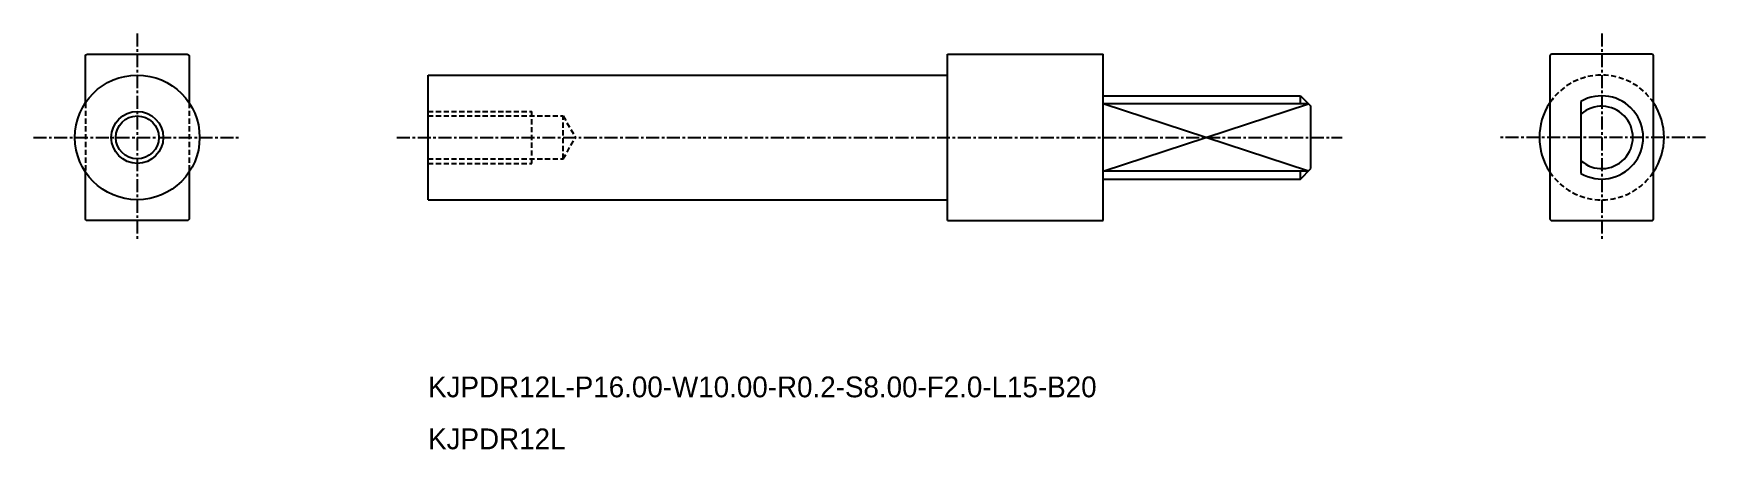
# Model space of a CAD drawing. Extents: x -2354 to -2193, y -882 to -842.
import ezdxf

# ---------------------------------------------------------------- set-up
doc = ezdxf.new("R2010")
doc.units = 0
doc.linetypes.add('CENTER', pattern=[2, 1.25, -0.25, 0.25, -0.25])
doc.linetypes.add('DASHED', pattern=[0.75, 0.5, -0.25])
doc.layers.get('0').update_dxf_attribs({"linetype": 'CONTINUOUS'})
doc.layers.add('CENTER', color=1, linetype='CENTER')

msp = doc.modelspace()

# ---------------------------------------------------------------- linework, layer by layer
at = {"color": 7, "linetype": 'CONTINUOUS'}
for p, q in [((-2266.43, -844.26), (-2251.43, -844.26)), ((-2266.43, -860.26), (-2266.43, -844.26)), ((-2251.43, -860.26), (-2251.43, -844.26)), ((-2316.43, -846.26), (-2266.43, -846.26)), ((-2316.43, -858.26), (-2316.43, -846.26)), ((-2251.43, -848.26), (-2232.43, -848.26)), ((-2232.43, -848.26), (-2231.43, -849.26)), ((-2232.43, -849.02), (-2232.43, -848.26)), ((-2231.67, -849.02), (-2251.43, -849.02)), ((-2231.43, -855.26), (-2231.43, -849.26)), ((-2205.43, -848.79), (-2205.43, -855.72)), ((-2231.67, -855.49), (-2251.43, -855.49)), ((-2251.43, -856.26), (-2232.43, -856.26)), ((-2232.43, -856.26), (-2231.43, -855.26)), ((-2232.43, -856.26), (-2232.43, -855.49)), ((-2316.43, -858.26), (-2266.43, -858.26)), ((-2266.43, -860.26), (-2251.43, -860.26))]:
    msp.add_line(p, q, dxfattribs=at)
at = {"color": 3, "linetype": 'DASHED'}
for p, q in [((-2349.43, -848.94), (-2349.43, -855.57)), ((-2339.43, -848.94), (-2339.43, -855.57)), ((-2316.43, -849.76), (-2306.43, -849.76)), ((-2306.43, -854.76), (-2306.43, -849.76)), ((-2316.43, -850.19), (-2303.43, -850.19)), ((-2303.43, -850.19), (-2302.24, -852.26)), ((-2303.43, -854.32), (-2303.43, -850.19)), ((-2303.43, -854.32), (-2302.24, -852.26)), ((-2316.43, -854.32), (-2303.43, -854.32)), ((-2316.43, -854.76), (-2306.43, -854.76))]:
    msp.add_line(p, q, dxfattribs=at)
at = {"color": 3, "linetype": 'CONTINUOUS'}
for p, q in [((-2251.43, -855.49), (-2231.67, -849.02)), ((-2231.67, -855.49), (-2251.43, -849.02))]:
    msp.add_line(p, q, dxfattribs=at)
at = {"color": 7, "linetype": 'CONTINUOUS'}
for points in [[(-2349.43, -848.94), (-2349.43, -844.46, -0.414214), (-2349.23, -844.26), (-2339.63, -844.26, -0.414214), (-2339.43, -844.46), (-2339.43, -848.94)], [(-2339.43, -855.57), (-2339.43, -860.06, -0.414214), (-2339.63, -860.26), (-2349.23, -860.26, -0.414214), (-2349.43, -860.06), (-2349.43, -855.57)]]:
    msp.add_lwpolyline(points, format="xyb", dxfattribs=at)
msp.add_lwpolyline([(-2208.23, -860.26), (-2198.63, -860.26, 0.414214), (-2198.43, -860.06), (-2198.43, -844.46, 0.414214), (-2198.63, -844.26), (-2208.23, -844.26, 0.414214), (-2208.43, -844.46), (-2208.43, -860.06, 0.414214)], format="xyb", close=True, dxfattribs=at)
for radius in [6, 2.07]:
    msp.add_circle((-2344.43, -852.26), radius, dxfattribs=at)
at = {"color": 3, "linetype": 'CONTINUOUS'}
msp.add_circle((-2344.43, -852.26), 2.5, dxfattribs=at)
at = {"color": 3, "linetype": 'DASHED'}
for start, end in [(33.5573, 146.4427), (213.5573, 326.4427)]:
    msp.add_arc((-2203.43, -852.26), 6, start, end, dxfattribs=at)
at = {"color": 7, "linetype": 'CONTINUOUS'}
for radius, start, end in [(4, 240, 120), (6, 146.4427, 213.5573), (3, 228.1897, 131.8103), (6, 326.4427, 33.5573)]:
    msp.add_arc((-2203.43, -852.26), radius, start, end, dxfattribs=at)
at = {"layer": 'CENTER', "color": 1, "linetype": 'CENTER'}
for p, q in [((-2344.43, -842.26), (-2344.43, -862.26)), ((-2203.43, -842.26), (-2203.43, -862.26)), ((-2354.43, -852.26), (-2334.43, -852.26)), ((-2193.43, -852.26), (-2213.43, -852.26))]:
    msp.add_line(p, q, dxfattribs=at)
at = {"layer": 'CENTER'}
msp.add_line((-2319.43, -852.26), (-2228.43, -852.26), dxfattribs=at)

# ---------------------------------------------------------------- texts
at = {"color": 7, "linetype": 'CONTINUOUS'}
for s, p in [('KJPDR12L-P16.00-W10.00-R0.2-S8.00-F2.0-L15-B20', (-2316.43, -877.26)), ('KJPDR12L', (-2316.43, -882.26))]:
    msp.add_text(s, height=2, dxfattribs=at).set_placement(p)

doc.saveas('drawing.dxf')
